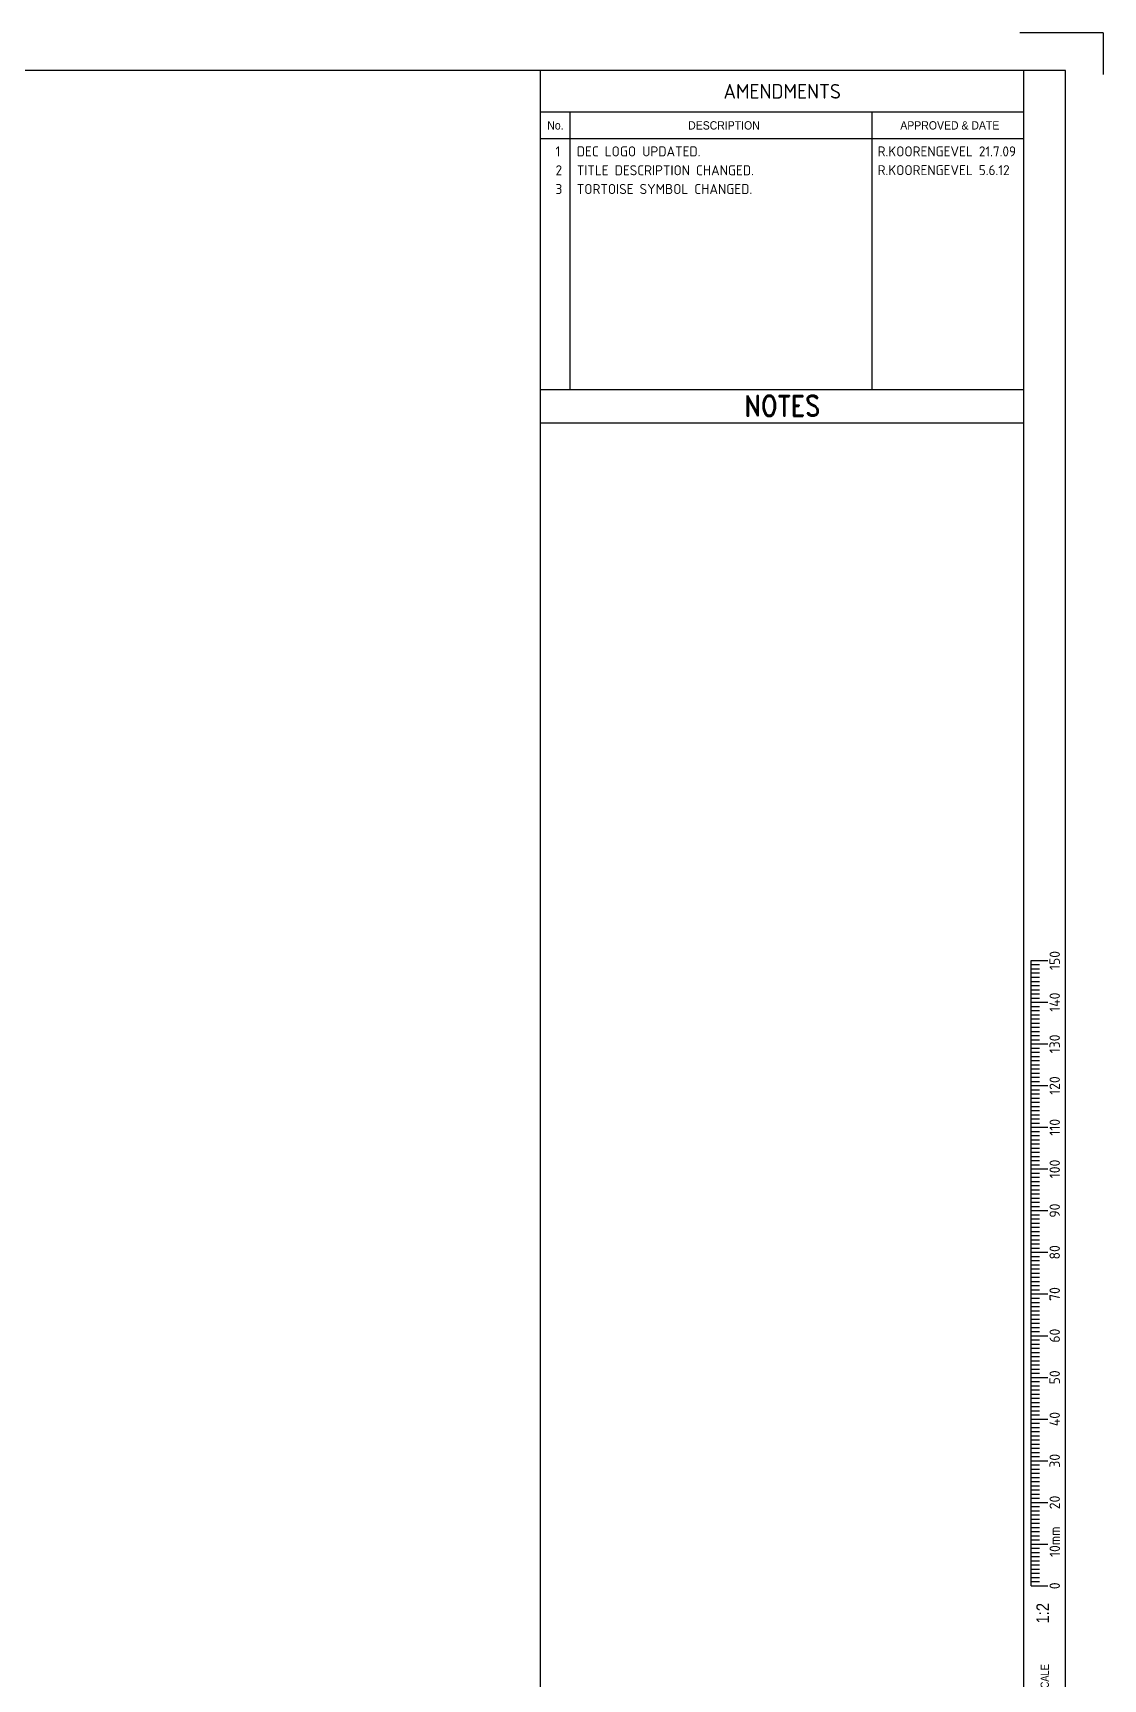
# Model space of a CAD drawing. Header units: millimetres. Extents: x 0 to 420, y 0 to 297.
# Drawn here: x 291.6 to 420, y 99.6 to 297 of the extents above; entities that cross this region are included whole.
import ezdxf
from ezdxf.enums import TextEntityAlignment as Align

# ---------------------------------------------------------------- set-up
doc = ezdxf.new("R2010")
doc.units = ezdxf.units.MM
for name, color, linetype in [('L18', 4, 'Continuous'), ('TBLK18', 4, 'Continuous'), ('TBLK25', 1, 'Continuous'), ('TBLK35', 3, 'Continuous'), ('TBLK50', 7, 'Continuous')]:
    doc.layers.add(name, color=color, linetype=linetype)
doc.styles.add('HELV', font='helvs.shx')
doc.styles.add('HELVL', font='helvl', dxfattribs={"width": 0.8})
doc.styles.add('ISO', font='iso3098b')
doc.styles.add('ROMAND', font='romand')

# ---------------------------------------------------------------- blocks, each defined once
blk = doc.blocks.new('A3BBLK')
at = {"layer": 'TBLK25'}
for q in [(410, 297), (420, 292)]:
    blk.add_line((420, 297), q, dxfattribs=at)
at = {"layer": 'TBLK50'}
for p, q in [((415.5, 292.5), (13, 292.5)), ((352.5, 4.5), (352.5, 292.5)), ((415.5, 4.5), (415.5, 292.5))]:
    blk.add_line(p, q, dxfattribs=at)
blk = doc.blocks.new('TBLK')
at = {"layer": 'TBLK25'}
for p, q in [((410.5, 287.5), (352.5, 287.5)), ((356.07, 254.19), (356.07, 287.5)), ((392.28, 254.19), (392.28, 287.5)), ((410.5, 284.3), (352.5, 284.3)), ((410.5, 254.19), (352.5, 254.19)), ((410.5, 250.19), (352.5, 250.19))]:
    blk.add_line(p, q, dxfattribs=at)
at = {"layer": 'TBLK35'}
blk.add_line((410.5, 57), (410.5, 292.5), dxfattribs=at)
blk.add_blockref('A3BBLK', (0, 0))
at = {"layer": 'TBLK18', "style": 'HELVL', "width": 0.9}
for s, p in [('No.', (354.29, 285.41)), ('DESCRIPTION', (374.51, 285.41)), ('APPROVED & DATE', (401.61, 285.41))]:
    blk.add_text(s, height=1, dxfattribs=at).set_placement(p, align=Align.CENTER)
at = {"layer": 'TBLK18', "style": 'HELVL', "width": 0.8}
blk.add_text('SCALE', height=1, rotation=90, dxfattribs=at).set_placement((413.5, 97.7))
at = {"layer": 'TBLK18', "style": 'ISO'}
blk.add_attdef('MR_DIRECTORATE', text='', height=1.5, dxfattribs=at).set_placement((381.5, 67.12), align=Align.CENTER)
for tag, p in [('STREET_NAME', (355.51, 61.1)), ('SUBURB_POSTCODE', (388.49, 61.1)), ('TELEPHONE_NO.', (368.31, 58.84)), ('FAX_NO.', (393.56, 58.84))]:
    blk.add_attdef(tag, p, '', height=1.5, dxfattribs=at)
at = {"layer": 'TBLK25', "style": 'ISO'}
blk.add_text('AMENDMENTS', height=1.75, dxfattribs=at).set_placement((381.5, 289.12), align=Align.CENTER)
at = {"layer": 'TBLK25', "style": 'ROMAND', "width": 0.85}
blk.add_text('NOTES', height=2.5, dxfattribs=at).set_placement((381.5, 251.03), align=Align.CENTER)
at = {"layer": 'TBLK25', "style": 'ISO'}
for tag, height, p in [('MR_BRANCH', 2, (381.5, 64.2)), ('ROAD_SECTION', 1.75, (384.5, 29.16)), ('SLK', 1.75, (384.5, 26.11)), ('CHAINAGE', 1.75, (384.5, 19.21)), ('DRG_TYPE_03', 1.75, (360.51, 11.5)), ('DRG_TYPE_02', 1.75, (360.51, 8.36)), ('DRG_TYPE_01', 1.75, (360.3, 5.42))]:
    blk.add_attdef(tag, text='', height=height, dxfattribs=at).set_placement(p, align=Align.CENTER)
for tag, p, height in [('FILE_NUMBER', (371.77, 53.24), 2.5), ('DESIGNED_/_DRAWN', (371.77, 48.49), 2), ('VERIFIED', (371.77, 43.49), 2), ('APPROVED', (371.77, 38.49), 2), ('LOCAL_AUTHORITY', (370.48, 16.73), 1.25)]:
    blk.add_attdef(tag, p, '', height=height, dxfattribs=at)
at = {"layer": 'TBLK35', "style": 'ISO', "width": 0.9}
for tag, p in [('ROAD_PROJECT&NUMBER', (384.5, 32.23)), ('DRAWING_DESCRIPTION', (384.5, 22.29))]:
    blk.add_attdef(tag, text='', height=2.5, dxfattribs=at).set_placement(p, align=Align.CENTER)
at = {"layer": 'TBLK50', "style": 'ISO'}
blk.add_attdef('DRG_NUMBER', (370.5, 6.02), '', height=5, dxfattribs=at)
blk = doc.blocks.new('sca2_3')
at = {"layer": 'L18'}
for p, q in [((-4.14, 89), (-2.14, 89)), ((-4.14, 14), (-4.14, 89)), ((-4.14, 88.5), (-3.14, 88.5)), ((-4.14, 88), (-3.14, 88)), ((-4.14, 87.5), (-3.14, 87.5)), ((-4.14, 87), (-3.14, 87)), ((-4.14, 86.5), (-3.14, 86.5)), ((-4.14, 86), (-3.14, 86)), ((-4.14, 85.5), (-3.14, 85.5)), ((-4.14, 85), (-3.14, 85)), ((-4.14, 84.5), (-3.14, 84.5)), ((-4.14, 84), (-2.14, 84)), ((-4.14, 83.5), (-3.14, 83.5)), ((-4.14, 83), (-3.14, 83)), ((-4.14, 82.5), (-3.14, 82.5)), ((-4.14, 82), (-3.14, 82)), ((-4.14, 81.5), (-3.14, 81.5)), ((-4.14, 81), (-3.14, 81)), ((-4.14, 80.5), (-3.14, 80.5)), ((-4.14, 80), (-3.14, 80)), ((-4.14, 79.5), (-3.14, 79.5)), ((-4.14, 79), (-2.14, 79)), ((-4.14, 78.5), (-3.14, 78.5)), ((-4.14, 78), (-3.14, 78)), ((-4.14, 77.5), (-3.14, 77.5)), ((-4.14, 77), (-3.14, 77)), ((-4.14, 76.5), (-3.14, 76.5)), ((-4.14, 76), (-3.14, 76)), ((-4.14, 75.5), (-3.14, 75.5)), ((-4.14, 75), (-3.14, 75)), ((-4.14, 74.5), (-3.14, 74.5)), ((-4.14, 74), (-2.14, 74)), ((-4.14, 73.5), (-3.14, 73.5)), ((-4.14, 73), (-3.14, 73)), ((-4.14, 72.5), (-3.14, 72.5)), ((-4.14, 72), (-3.14, 72)), ((-4.14, 71.5), (-3.14, 71.5)), ((-4.14, 71), (-3.14, 71)), ((-4.14, 70.5), (-3.14, 70.5)), ((-4.14, 70), (-3.14, 70)), ((-4.14, 69.5), (-3.14, 69.5)), ((-4.14, 69), (-2.14, 69)), ((-4.14, 68.5), (-3.14, 68.5)), ((-4.14, 68), (-3.14, 68)), ((-4.14, 67.5), (-3.14, 67.5)), ((-4.14, 67), (-3.14, 67)), ((-4.14, 66.5), (-3.14, 66.5)), ((-4.14, 66), (-3.14, 66)), ((-4.14, 65.5), (-3.14, 65.5)), ((-4.14, 65), (-3.14, 65)), ((-4.14, 64.5), (-3.14, 64.5)), ((-4.14, 64), (-2.14, 64)), ((-4.14, 63.5), (-3.14, 63.5)), ((-4.14, 63), (-3.14, 63)), ((-4.14, 62.5), (-3.14, 62.5)), ((-4.14, 62), (-3.14, 62)), ((-4.14, 61.5), (-3.14, 61.5)), ((-4.14, 61), (-3.14, 61)), ((-4.14, 60.5), (-3.14, 60.5)), ((-4.14, 60), (-3.14, 60)), ((-4.14, 59.5), (-3.14, 59.5)), ((-4.14, 59), (-2.14, 59)), ((-4.14, 58.5), (-3.14, 58.5)), ((-4.14, 58), (-3.14, 58)), ((-4.14, 57.5), (-3.14, 57.5)), ((-4.14, 57), (-3.14, 57)), ((-4.14, 56.5), (-3.14, 56.5)), ((-4.14, 56), (-3.14, 56)), ((-4.14, 55.5), (-3.14, 55.5)), ((-4.14, 55), (-3.14, 55)), ((-4.14, 54.5), (-3.14, 54.5)), ((-4.14, 54), (-2.14, 54)), ((-4.14, 53.5), (-3.14, 53.5)), ((-4.14, 53), (-3.14, 53)), ((-4.14, 52.5), (-3.14, 52.5)), ((-4.14, 52), (-3.14, 52)), ((-4.14, 51.5), (-3.14, 51.5)), ((-4.14, 51), (-3.14, 51)), ((-4.14, 50.5), (-3.14, 50.5)), ((-4.14, 50), (-3.14, 50)), ((-4.14, 49.5), (-3.14, 49.5)), ((-4.14, 49), (-2.14, 49)), ((-4.14, 48.5), (-3.14, 48.5)), ((-4.14, 48), (-3.14, 48)), ((-4.14, 47.5), (-3.14, 47.5)), ((-4.14, 47), (-3.14, 47)), ((-4.14, 46.5), (-3.14, 46.5)), ((-4.14, 46), (-3.14, 46)), ((-4.14, 45.5), (-3.14, 45.5)), ((-4.14, 45), (-3.14, 45)), ((-4.14, 44.5), (-3.14, 44.5)), ((-4.14, 44), (-2.14, 44)), ((-4.14, 43.5), (-3.14, 43.5)), ((-4.14, 43), (-3.14, 43)), ((-4.14, 42.5), (-3.14, 42.5)), ((-4.14, 42), (-3.14, 42)), ((-4.14, 41.5), (-3.14, 41.5)), ((-4.14, 41), (-3.14, 41)), ((-4.14, 40.5), (-3.14, 40.5)), ((-4.14, 40), (-3.14, 40)), ((-4.14, 39.5), (-3.14, 39.5)), ((-4.14, 39), (-2.14, 39)), ((-4.14, 38.5), (-3.14, 38.5)), ((-4.14, 38), (-3.14, 38)), ((-4.14, 37.5), (-3.14, 37.5)), ((-4.14, 37), (-3.14, 37)), ((-4.14, 36.5), (-3.14, 36.5)), ((-4.14, 36), (-3.14, 36)), ((-4.14, 35.5), (-3.14, 35.5)), ((-4.14, 35), (-3.14, 35)), ((-4.14, 34.5), (-3.14, 34.5)), ((-4.14, 34), (-2.14, 34)), ((-4.14, 33.5), (-3.14, 33.5)), ((-4.14, 33), (-3.14, 33)), ((-4.14, 32.5), (-3.14, 32.5)), ((-4.14, 32), (-3.14, 32)), ((-4.14, 31.5), (-3.14, 31.5)), ((-4.14, 31), (-3.14, 31)), ((-4.14, 30.5), (-3.14, 30.5)), ((-4.14, 30), (-3.14, 30)), ((-4.14, 29.5), (-3.14, 29.5)), ((-4.14, 29), (-2.14, 29)), ((-4.14, 28.5), (-3.14, 28.5)), ((-4.14, 28), (-3.14, 28)), ((-4.14, 27.5), (-3.14, 27.5)), ((-4.14, 27), (-3.14, 27)), ((-4.14, 26.5), (-3.14, 26.5)), ((-4.14, 26), (-3.14, 26)), ((-4.14, 25.5), (-3.14, 25.5)), ((-4.14, 25), (-3.14, 25)), ((-4.14, 24.5), (-3.14, 24.5)), ((-4.14, 24), (-2.14, 24)), ((-4.14, 23.5), (-3.14, 23.5)), ((-4.14, 23), (-3.14, 23)), ((-4.14, 22.5), (-3.14, 22.5)), ((-4.14, 22), (-3.14, 22)), ((-4.14, 21.5), (-3.14, 21.5)), ((-4.14, 21), (-3.14, 21)), ((-4.14, 20.5), (-3.14, 20.5)), ((-4.14, 20), (-3.14, 20)), ((-4.14, 19.5), (-3.14, 19.5)), ((-4.14, 19), (-2.14, 19)), ((-4.14, 18.5), (-3.14, 18.5)), ((-4.14, 18), (-3.14, 18)), ((-4.14, 17.5), (-3.14, 17.5)), ((-4.14, 17), (-3.14, 17)), ((-4.14, 16.5), (-3.14, 16.5)), ((-4.14, 16), (-3.14, 16)), ((-4.14, 15.5), (-3.14, 15.5)), ((-4.14, 15), (-3.14, 15)), ((-4.14, 14.5), (-3.14, 14.5)), ((-4.14, 14), (-2.14, 14))]:
    blk.add_line(p, q, dxfattribs=at)
at = {"layer": 'L18', "style": 'ISO'}
for s, p in [('150', (-0.68, 89)), ('140', (-0.68, 84)), ('130', (-0.68, 79)), ('120', (-0.68, 74)), ('110', (-0.68, 69)), ('100', (-0.68, 64)), ('90', (-0.68, 59)), ('80', (-0.68, 54)), ('70', (-0.68, 49)), ('60', (-0.68, 44)), ('50', (-0.68, 39)), ('40', (-0.68, 34)), ('30', (-0.68, 29)), ('20', (-0.68, 24)), ('0', (-0.68, 14))]:
    blk.add_text(s, height=1.25, rotation=90, dxfattribs=at).set_placement(p, align=Align.CENTER)
blk.add_text('10mm', height=1.25, rotation=90, dxfattribs=at).set_placement((-0.67, 17.46))
at = {"layer": 'L18', "style": 'HELV', "width": 0.85}
blk.add_text('1:2', height=1.5, rotation=90, dxfattribs=at).set_placement((-2, 11.95), align=Align.RIGHT)

msp = doc.modelspace()

# ---------------------------------------------------------------- block references
for name, p in [('TBLK', (0, 0)), ('sca2_3', (415.5, 96.750003))]:
    msp.add_blockref(name, p)

# ---------------------------------------------------------------- texts
at = {"layer": 'L18', "style": 'ISO'}
for s, p in [('1', (354.307786, 282.192283)), ('DEC LOGO UPDATED.', (356.851469, 282.192283)), ('R.KOORENGEVEL 21.7.09', (392.947157, 282.192283)), ('2', (354.307786, 279.928186)), ('TITLE DESCRIPTION CHANGED.', (356.851469, 279.928186)), ('R.KOORENGEVEL 5.6.12', (392.947157, 279.941213)), ('3', (354.307786, 277.677117)), ('TORTOISE SYMBOL CHANGED.', (356.851469, 277.677117))]:
    msp.add_text(s, height=1.2, dxfattribs=at).set_placement(p)

doc.saveas('drawing.dxf')
